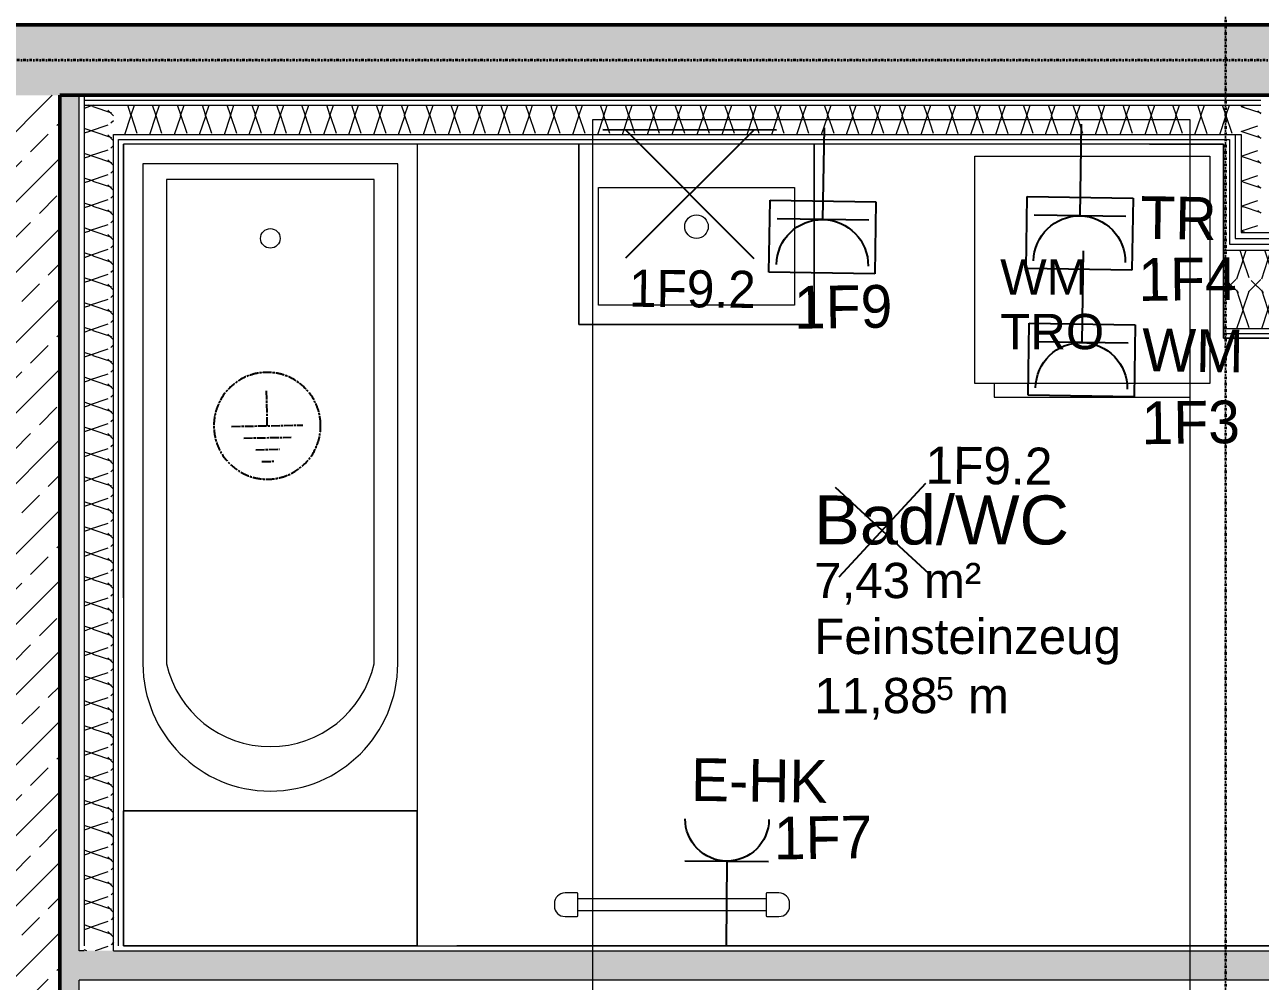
# Model space of a CAD drawing. Header units: metres. Extents: x -15638 to 29611, y -11908 to 29644.
# Drawn here: x 6945 to 10098, y 5293 to 7733 of the extents above; entities that cross this region are included whole.
import ezdxf
from ezdxf.enums import TextEntityAlignment as Align

# ---------------------------------------------------------------- set-up
doc = ezdxf.new("R2010")
doc.units = ezdxf.units.M
doc.linetypes.add('ACAD_ISO08W100', pattern=[36, 24, -3, 6, -3])
doc.linetypes.add('Strich Punkt Mittel', pattern=[0.015875, 0.00635, -0.004763, 0, -0.004763])
for name, color, linetype, lineweight in [('A_Decken', 8, 'Continuous', 13), ('A_Raeume_', 7, 'Continuous', 5), ('A_Raeume_Beschriftung_', 7, 'Continuous', 9), ('A_Raster_', 1, 'Continuous', 9), ('A_Sanitaer', 3, 'Continuous', 13), ('A_Waende', 7, 'Continuous', 13), ('M-EQPM', 50, 'Continuous', 5), ('Text', 130, 'Continuous', 9)]:
    doc.layers.add(name, color=color, linetype=linetype, lineweight=lineweight)
doc.layers.add('E_ERDUNG', color=150, linetype='ACAD_ISO08W100', true_color=0x0f87ff)
doc.layers.add('E_Steckdose+Schalter', color=150, linetype='Continuous', true_color=0x0b6cf4)
doc.styles.add('Arial_2', font='arial.ttf', dxfattribs={"height": 0.09})
doc.styles.add('Arial_3', font='arial.ttf', dxfattribs={"height": 0.125})
doc.styles.add('Arial_4', font='arial.ttf', dxfattribs={"height": 0.05849})
doc.styles.add('ET_LEGENDE - Wohnung$0$ROMANS', font='romans.shx', dxfattribs={"width": 0.6})
pattern_1 = [(45, (0, 0), (-0.08980256, 0.08980256), []), (45, (0.0898, 0), (-0.08980256, 0.08980256), [0.0635, -0.03175])]

# ---------------------------------------------------------------- blocks, each defined once
blk = doc.blocks.new('*U572')
for p, q in [((71.8, 72.9), (-72.6, 72.9)), ((-72.6, 72.9), (-72.6, -25.1)), ((71.8, -25.1), (71.8, 72.9)), ((62.5, 0), (-62.5, 0)), ((0, 0), (0, -125)), ((-72.6, -25.1), (71.8, -25.1))]:
    blk.add_line(p, q)
blk.add_arc((0, 62.5), 62.5, 180, 0)
at = {"style": 'ET_LEGENDE - Wohnung$0$ROMANS', "width": 0.8, "flags": 1}
for tag, p in [('RAUMBUCHNUMMER', (0, -425)), ('ANLAGE', (0, -595.4)), ('TEILANLAGE_NR', (0, -755.5)), ('KOMPONENTE', (0, -901.3)), ('KOMPONENTE_NR', (0, -1063.3)), ('BEZEICHNUNG', (0, -1205.6)), ('TYP', (0, -1346.7)), ('HERSTELLER', (0, -1514.1)), ('MODEL', (0, -1677.3)), ('LEISTUNG_MAX', (0, -1851.5)), ('SPEZIFISCH_1', (0, -2012.8)), ('SPEZIFISCH_2', (0, -2200)), ('SPEZIFISCH_3', (0, -2374.2)), ('SPEZIFISCH_4', (0, -2548.5)), ('SPEZIFISCH_5', (0, -2722.7)), ('GEWERKE_CODE', (0, -2897)), ('LV_POS', (0, -3071.2)), ('ZAEHLER', (0, -3245.5)), ('PLATZHALTER_1', (0, -3419.7)), ('PLATZHALTER_2', (0, -3594)), ('PLATZHALTER_3', (0, -3768.2)), ('JOBLISTE_VDMA', (0, -3942.5))]:
    blk.add_attdef(tag, text='', height=100, dxfattribs=at).set_placement(p, align=Align.MIDDLE)
blk = doc.blocks.new('*U560')
for p, q in [((-70.7, -70.7), (70.7, 70.7)), ((70.7, -70.7), (-70.7, 70.7)), ((-95.7, -70.7), (95.7, -70.7))]:
    blk.add_line(p, q)
at = {"style": 'ET_LEGENDE - Wohnung$0$ROMANS', "width": 0.6, "flags": 1}
for tag, p in [('RAUMBUCHNUMMER', (0, -400)), ('ANLAGE', (0, -550))]:
    blk.add_attdef(tag, text='', height=100, dxfattribs=at).set_placement(p, align=Align.MIDDLE)
for tag, p in [('TEILANLAGE_NR', (0, -700)), ('KOMPONENTE', (0, -850)), ('KOMPONENTE_NR', (0, -1000)), ('BEZEICHNUNG', (0, -1150)), ('TYP', (0, -1300)), ('HERSTELLER', (0, -1450)), ('MODEL', (0, -1600)), ('LEISTUNG_MAX', (0, -1750)), ('SPEZIFISCH_1', (0, -1900)), ('SPEZIFISCH_2', (0, -2050)), ('SPEZIFISCH_3', (0, -2200)), ('SPEZIFISCH_4', (0, -2350)), ('SPEZIFISCH_5', (0, -2500)), ('GEWERKE_CODE', (0, -2650)), ('LV_POS', (0, -2800)), ('ZAEHLER', (0, -2950)), ('PLATZHALTER_1', (0, -3100)), ('PLATZHALTER_2', (0, -3250)), ('PLATZHALTER_3', (0, -3400)), ('JOBLISTE_VDMA', (0, -3550)), ('ET_SPEZIFISCH_1', (0, -3700)), ('ET_SPEZIFISCH_2', (0, -3850)), ('ET_SPEZIFISCH_3', (0, -4000)), ('ET_SPEZIFISCH_4', (0, -4150)), ('ET_SPEZIFISCH_5', (0, -4300)), ('ET_SPEZIFISCH_6', (0, -4450)), ('ET_SPEZIFISCH_7', (0, -4600))]:
    blk.add_attdef(tag, text='', height=100, dxfattribs=at).set_placement(p, align=Align.MIDDLE_CENTER)
blk = doc.blocks.new('*U561')
for p, q in [((0, 0), (0, 97.7)), ((-97.7, 0), (97.7, 0)), ((-65.1, -32.6), (65.1, -32.6)), ((-32.6, -65.1), (32.6, -65.1)), ((-16.3, -97.7), (16.3, -97.7))]:
    blk.add_line(p, q)
blk.add_ellipse((0, 0), major_axis=(-103.6, 103.6), ratio=1, start_param=3.926991, end_param=10.210176)
at = {"style": 'ET_LEGENDE - Wohnung$0$ROMANS', "width": 0.6, "flags": 1}
for tag, p in [('RAUMBUCHNUMMER', (0, -425)), ('ANLAGE', (0, -575))]:
    blk.add_attdef(tag, text='', height=100, dxfattribs=at).set_placement(p, align=Align.MIDDLE)
for tag, p in [('TEILANLAGE_NR', (0, -725)), ('KOMPONENTE', (0, -875)), ('KOMPONENTE_NR', (0, -1025)), ('BEZEICHNUNG', (0, -1175)), ('TYP', (0, -1325)), ('HERSTELLER', (0, -1475)), ('MODEL', (0, -1625)), ('LEISTUNG_MAX', (0, -1775)), ('SPEZIFISCH_1', (0, -1925)), ('SPEZIFISCH_2', (0, -2075)), ('SPEZIFISCH_3', (0, -2225)), ('SPEZIFISCH_4', (0, -2375)), ('SPEZIFISCH_5', (0, -2525)), ('GEWERKE_CODE', (0, -2675)), ('LV_POS', (0, -2825)), ('ZAEHLER', (0, -2975)), ('PLATZHALTER_1', (0, -3125)), ('PLATZHALTER_2', (0, -3275)), ('PLATZHALTER_3', (0, -3425)), ('JOBLISTE_VDMA', (0, -3575)), ('ET_SPEZIFISCH_1', (0, -3725)), ('ET_SPEZIFISCH_2', (0, -3875)), ('ET_SPEZIFISCH_3', (0, -4025)), ('ET_SPEZIFISCH_4', (0, -4175)), ('ET_SPEZIFISCH_5', (0, -4325)), ('ET_SPEZIFISCH_6', (0, -4475)), ('ET_SPEZIFISCH_7', (0, -4625))]:
    blk.add_attdef(tag, text='', height=100, dxfattribs=at).set_placement(p, align=Align.MIDDLE_CENTER)
blk = doc.blocks.new('*U567')
for p, q in [((62.5, 0), (-62.5, 0)), ((0, 0), (0, -125))]:
    blk.add_line(p, q)
blk.add_arc((0, 62.5), 62.5, 180, 0)
at = {"style": 'ET_LEGENDE - Wohnung$0$ROMANS', "width": 0.8, "flags": 1}
for tag, p in [('RAUMBUCHNUMMER', (0, -425)), ('ANLAGE', (0, -595.4)), ('TEILANLAGE_NR', (0, -755.5)), ('KOMPONENTE', (0, -901.3)), ('KOMPONENTE_NR', (0, -1063.3)), ('BEZEICHNUNG', (0, -1205.6)), ('TYP', (0, -1346.7)), ('HERSTELLER', (0, -1514.1)), ('MODEL', (0, -1677.3)), ('LEISTUNG_MAX', (0, -1851.5)), ('SPEZIFISCH_1', (0, -2012.8)), ('SPEZIFISCH_2', (0, -2200)), ('SPEZIFISCH_3', (0, -2374.2)), ('SPEZIFISCH_4', (0, -2548.5)), ('SPEZIFISCH_5', (0, -2722.7)), ('GEWERKE_CODE', (0, -2897)), ('LV_POS', (0, -3071.2)), ('ZAEHLER', (0, -3245.5)), ('PLATZHALTER_1', (0, -3419.7)), ('PLATZHALTER_2', (0, -3594)), ('PLATZHALTER_3', (0, -3768.2)), ('JOBLISTE_VDMA', (0, -3942.5)), ('ET_SPEZIFISCH_1', (0, -4116.7)), ('ET_SPEZIFISCH_2', (0, -4291)), ('ET_SPEZIFISCH_3', (0, -4465.2)), ('ET_SPEZIFISCH_4', (0, -4639.5)), ('ET_SPEZIFISCH_5', (0, -4813.7)), ('ET_SPEZIFISCH_6', (0, -4988)), ('ET_SPEZIFISCH_7', (0, -5162.2))]:
    blk.add_attdef(tag, text='', height=100, dxfattribs=at).set_placement(p, align=Align.MIDDLE)
blk = doc.blocks.new('*U557')
for p, q in [((-70.7, -70.7), (70.7, 70.7)), ((70.7, -70.7), (-70.7, 70.7))]:
    blk.add_line(p, q)
at = {"style": 'ET_LEGENDE - Wohnung$0$ROMANS', "width": 0.6, "flags": 1}
for tag, p in [('RAUMBUCHNUMMER', (0, -400)), ('ANLAGE', (0, -550))]:
    blk.add_attdef(tag, text='', height=100, dxfattribs=at).set_placement(p, align=Align.MIDDLE)
for tag, p in [('TEILANLAGE_NR', (0, -700)), ('KOMPONENTE', (0, -850)), ('KOMPONENTE_NR', (0, -1000)), ('BEZEICHNUNG', (0, -1150)), ('TYP', (0, -1300)), ('HERSTELLER', (0, -1450)), ('MODEL', (0, -1600)), ('LEISTUNG_MAX', (0, -1750)), ('SPEZIFISCH_1', (0, -1900)), ('SPEZIFISCH_2', (0, -2050)), ('SPEZIFISCH_3', (0, -2200)), ('SPEZIFISCH_4', (0, -2350)), ('SPEZIFISCH_5', (0, -2500)), ('GEWERKE_CODE', (0, -2650)), ('LV_POS', (0, -2800)), ('ZAEHLER', (0, -2950)), ('PLATZHALTER_1', (0, -3100)), ('PLATZHALTER_2', (0, -3250)), ('PLATZHALTER_3', (0, -3400)), ('JOBLISTE_VDMA', (0, -3550)), ('ET_SPEZIFISCH_1', (0, -3700)), ('ET_SPEZIFISCH_2', (0, -3850)), ('ET_SPEZIFISCH_3', (0, -4000)), ('ET_SPEZIFISCH_4', (0, -4150)), ('ET_SPEZIFISCH_5', (0, -4300)), ('ET_SPEZIFISCH_6', (0, -4450)), ('ET_SPEZIFISCH_7', (0, -4600))]:
    blk.add_attdef(tag, text='', height=100, dxfattribs=at).set_placement(p, align=Align.MIDDLE_CENTER)
blk = doc.blocks.new('Sani_Badewanne - 750x1700-11579667-263_PP_03DG_BT1')
at = {"layer": 'A_Sanitaer', "lineweight": 5}
for p, q in [((0.375, 0), (0.375, -1.7)), ((0.375, 0), (0.375, -1.7)), ((0.375, -1.7), (-0.375, -1.7)), ((0.375, -1.7), (-0.375, -1.7))]:
    blk.add_line(p, q, dxfattribs=at)
at = {"layer": 'A_Sanitaer'}
for p, q in [((0.375, 0), (0.375, -1.7)), ((0.325, -0.05), (-0.325, -0.05)), ((-0.325, -0.05), (-0.325, -1.325)), ((0.325, -1.325), (0.325, -0.05)), ((-0.265, -0.09), (-0.265, -1.325)), ((0.265, -0.09), (-0.265, -0.09)), ((0.265, -1.325), (0.265, -0.09)), ((0.375, -1.7), (-0.375, -1.7)), ((0.375, -1.7), (-0.375, -1.7)), ((-0.375, -1.7), (-0.375, -1.8065)), ((-0.375, -2.045), (-0.375, -1.7)), ((-0.375, -1.7), (0.375, -1.7)), ((0.375, -2.045), (0.375, -1.7)), ((0.375, -1.7), (0.375, -2.045)), ((0.375, -2.045), (-0.375, -2.045))]:
    blk.add_line(p, q, dxfattribs=at)
blk.add_circle((0, -0.24), 0.025, dxfattribs=at)
for centre, radius, start, end in [((0, -1.325), 0.325, 180, 270), ((0, -1.265), 0.2717, 192.7575, 270), ((0, -1.265), 0.2717, 270, 347.2425), ((0, -1.325), 0.325, 270, 0)]:
    blk.add_arc(centre, radius, start, end, dxfattribs=at)
blk = doc.blocks.new('Sani_Waschmaschine - 600x600-3788410-263_PP_03DG_BT1')
at = {"layer": 'A_Sanitaer'}
for p, q in [((0.0175, 0.0484), (0.0175, 0.0134)), ((0.0238, 0.0484), (0.0175, 0.0484)), ((0.5175, 0.0484), (0.0175, 0.0484)), ((0.0423, 0.0484), (0.0238, 0.0484)), ((0.0721, 0.0484), (0.0423, 0.0484)), ((0.1116, 0.0484), (0.0721, 0.0484)), ((0.159, 0.0484), (0.1116, 0.0484)), ((0.2119, 0.0484), (0.159, 0.0484)), ((0.2675, 0.0484), (0.2119, 0.0484)), ((0.3231, 0.0484), (0.2675, 0.0484)), ((0.376, 0.0484), (0.3231, 0.0484)), ((0.4234, 0.0484), (0.376, 0.0484)), ((0.463, 0.0484), (0.4234, 0.0484)), ((0.4928, 0.0484), (0.463, 0.0484)), ((0.5112, 0.0484), (0.4928, 0.0484)), ((0.5175, 0.0484), (0.5112, 0.0484)), ((0.5175, 0.0134), (0.5175, 0.0484)), ((-0.0325, 0.0134), (0.5675, 0.0134)), ((-0.0325, -0.5666), (-0.0325, 0.0134)), ((0.0175, 0.0134), (0.0238, 0.0134)), ((0.0175, 0.0134), (0.5175, 0.0134)), ((0.0238, 0.0134), (0.0423, 0.0134)), ((0.0423, 0.0134), (0.0721, 0.0134)), ((0.0721, 0.0134), (0.1116, 0.0134)), ((0.1116, 0.0134), (0.159, 0.0134)), ((0.159, 0.0134), (0.2119, 0.0134)), ((0.2119, 0.0134), (0.2675, 0.0134)), ((0.2675, 0.0134), (0.3231, 0.0134)), ((0.3231, 0.0134), (0.376, 0.0134)), ((0.376, 0.0134), (0.4234, 0.0134)), ((0.4234, 0.0134), (0.463, 0.0134)), ((0.463, 0.0134), (0.4928, 0.0134)), ((0.4928, 0.0134), (0.5112, 0.0134)), ((0.5112, 0.0134), (0.5175, 0.0134)), ((0.5675, 0.0134), (0.5675, -0.5666)), ((0.5675, -0.5666), (-0.0325, -0.5666))]:
    blk.add_line(p, q, dxfattribs=at)
blk = doc.blocks.new('Sani_Waschtisch_Wandbasiert_eckig_einzel - 600 x 460-11376592-263_PP_03DG_BT1')
at = {"layer": 'A_Sanitaer', "lineweight": 5}
for p, q in [((0.4226, 0.5225), (-0.1774, 0.5225)), ((-0.1774, 0.5225), (-0.1774, 0.0625)), ((-0.1774, 0.0625), (-0.1774, 0.5225)), ((-0.1774, 0.5225), (0.4226, 0.5225)), ((0.4226, 0.0625), (0.4226, 0.5225)), ((0.4226, 0.5225), (0.4226, 0.0625)), ((-0.1274, 0.1725), (-0.1274, 0.4725)), ((-0.1274, 0.4725), (0.3726, 0.4725)), ((0.3726, 0.4725), (0.3726, 0.1725)), ((0.3726, 0.1725), (-0.1274, 0.1725))]:
    blk.add_line(p, q, dxfattribs=at)
blk.add_circle((0.1226, 0.2725), 0.03, dxfattribs=at)
blk = doc.blocks.new('HLS_Heizkörper Bad - 60x120-V54-263_PP_03DG_BT1')
at = {"layer": 'M-EQPM'}
for p, q in [((-0.242, -0.05), (-0.273, -0.05)), ((-0.24, -0.108), (-0.24, -0.052)), ((0.24, -0.052), (0.24, -0.108)), ((0.273, -0.05), (0.242, -0.05)), ((-0.3, -0.077), (-0.3, -0.083)), ((0.24, -0.065), (-0.24, -0.065)), ((0.3, -0.083), (0.3, -0.077)), ((-0.273, -0.11), (-0.242, -0.11)), ((-0.24, -0.095), (0.24, -0.095)), ((0.242, -0.11), (0.273, -0.11))]:
    blk.add_line(p, q, dxfattribs=at)
for centre, radius, start, end in [((-0.273, -0.077), 0.027, 90, 180), ((-0.242, -0.052), 0.00198, 360, 90), ((-0.242, -0.052), 0.00198, 45, 75), ((0.242, -0.052), 0.002, 90, 180), ((0.273, -0.077), 0.027, 360, 90), ((-0.273, -0.083), 0.027, 180, 270), ((0.273, -0.083), 0.027, 270, 360), ((-0.242, -0.108), 0.002, 270, 360), ((-0.242, -0.108), 0.002, 270, 360), ((0.242, -0.108), 0.00198, 180, 270), ((0.242, -0.108), 0.00198, 180, 270)]:
    blk.add_arc(centre, radius, start, end, dxfattribs=at)
blk = doc.blocks.new('354354')
at = {"layer": 'A_Waende', "lineweight": 5}
h = blk.add_hatch(dxfattribs=at)
h.set_pattern_fill('FP_4', color=250, style=0, pattern_type=2)
h.set_pattern_definition(pattern_1)
h.paths.add_polyline_path([(30.1509, 78.3005), (30.1877, 78.3005), (30.1877, 78.4805), (22.0727, 78.4805), (22.0727, 78.3005), (30.1359, 78.3005)])
h.paths.add_polyline_path([(16.5777, 78.3005), (21.0527, 78.3005), (21.0527, 78.4805), (15.0327, 78.4805), (15.0327, 78.3005), (16.5627, 78.3005)])
h.paths.add_polyline_path([(38.7877, 78.3005), (39.0827, 78.3005), (39.0827, 78.4805), (31.2077, 78.4805), (31.2077, 78.3005), (38.7782, 78.3005)])
h = blk.add_hatch(dxfattribs=at)
h.set_pattern_fill('FP_4', color=250, style=0, pattern_type=2)
h.set_pattern_definition(pattern_1)
h.paths.add_polyline_path([(25.7577, 74.098), (25.9377, 74.098), (25.9377, 78.3005), (25.7577, 78.3005), (25.7577, 74.4212)])
h = blk.add_hatch(dxfattribs=at)
h.set_pattern_fill('FP_60', color=250, angle=225, style=0, pattern_type=2)
h.set_pattern_definition([(135, (26.00032, 76.19924), (-0.254, 0.1270034), [0.02245, -0.15715]), (135, (25.8893, 76.24662), (-0.254, 0.1270034), [0.02245, -0.15715]), (135, (26.00032, 76.26288), (-0.254, 0.1270034), [0.02245, -0.15715]), (135, (25.8893, 76.31026), (-0.254, 0.1270034), [0.02245, -0.15715]), (161.565, (25.984053, 76.215504), (-0.50799766, 0.1270007), [0.0502, -0.35141]), (161.565, (25.936677, 76.230354), (-0.50799766, 0.1270007), [0.0502, -0.35141]), (161.565, (25.98476, 76.278437), (-0.50799766, 0.1270007), [0.0502, -0.35141]), (161.565, (25.936677, 76.293993), (-0.50799766, 0.1270007), [0.0502, -0.35141]), (225, (25.8893, 76.2155), (0.254, 0.1270034), [0.02245, -0.15715]), (225, (26.00032, 76.26288), (0.254, 0.1270034), [0.02245, -0.15715]), (225, (25.88859, 76.27844), (0.254, 0.1270034), [0.02245, -0.15715]), (225, (26.00032, 76.32652), (0.254, 0.1270034), [0.02245, -0.15715]), (198.435, (25.936677, 76.230354), (0.50799766, 0.1270007), [0.0502, -0.35141]), (198.435, (25.984053, 76.246617), (0.50799766, 0.1270007), [0.0502, -0.35141]), (198.435, (25.936677, 76.293993), (0.50799766, 0.1270007), [0.0502, -0.35141]), (198.435, (25.984053, 76.310257), (0.50799766, 0.1270007), [0.0502, -0.35141])])
h.paths.add_polyline_path([(25.9377, 74.098), (25.9877, 74.098), (25.9877, 78.3005), (25.9377, 78.3005), (25.9377, 74.4212)])
h = blk.add_hatch(dxfattribs=at)
h.set_pattern_fill('FP_46', color=250, angle=225, style=0, pattern_type=2)
h.set_pattern_definition([(135, (26.10002, 77.21535), (-0.254, 0.1270034), [0.02245, -0.15715]), (135, (25.989, 77.26273), (-0.254, 0.1270034), [0.02245, -0.15715]), (135, (26.10002, 77.27899), (-0.254, 0.1270034), [0.02245, -0.15715]), (135, (25.989, 77.32637), (-0.254, 0.1270034), [0.02245, -0.15715]), (161.565, (26.084462, 77.23091), (-0.5079977, 0.1270007), [0.0502, -0.35141]), (161.565, (26.037086, 77.247173), (-0.5079977, 0.1270007), [0.0502, -0.35141]), (161.565, (26.084462, 77.29455), (-0.5079977, 0.1270007), [0.0502, -0.35141]), (161.565, (26.037086, 77.310813), (-0.5079977, 0.1270007), [0.0502, -0.35141]), (225, (25.989, 77.23162), (0.254, 0.1270034), [0.02245, -0.15715]), (225, (26.10002, 77.27899), (0.254, 0.1270034), [0.02245, -0.15715]), (225, (25.989, 77.29526), (0.254, 0.1270034), [0.02245, -0.15715]), (225, (26.10002, 77.34263), (0.254, 0.1270034), [0.02245, -0.15715]), (198.435, (26.037086, 77.247173), (0.5079977, 0.1270007), [0.0502, -0.35141]), (198.435, (26.084462, 77.263437), (0.5079977, 0.1270007), [0.0502, -0.35141]), (198.435, (26.037086, 77.310813), (0.5079977, 0.1270007), [0.0502, -0.35141]), (198.435, (26.084462, 77.327076), (0.5079977, 0.1270007), [0.0502, -0.35141])])
h.paths.add_polyline_path([(26.0002, 76.118), (26.0752, 76.118), (26.0752, 78.2755), (26.0002, 78.2755), (26.0002, 76.118)])
h = blk.add_hatch(dxfattribs=at)
h.set_pattern_fill('FP_49', color=250, angle=45, style=0, pattern_type=2)
h.set_pattern_definition([(45, (27.50433, 78.1756), (0.1270034, 0.254), [0.02245, -0.15715]), (45, (27.55171, 78.28662), (0.1270034, 0.254), [0.02245, -0.15715]), (45, (27.56797, 78.1756), (0.1270034, 0.254), [0.02245, -0.15715]), (45, (27.61535, 78.28662), (0.1270034, 0.254), [0.02245, -0.15715]), (71.565, (27.51989, 78.19116), (0.1270007, 0.5079977), [0.0502, -0.35141]), (71.565, (27.535445, 78.239244), (0.1270007, 0.5079977), [0.0502, -0.35141]), (71.565, (27.58353, 78.19116), (0.1270007, 0.5079977), [0.0502, -0.35141]), (71.565, (27.599085, 78.239244), (0.1270007, 0.5079977), [0.0502, -0.35141]), (135, (27.51918, 78.28662), (0.1270034, -0.254), [0.02245, -0.15715]), (135, (27.56797, 78.1756), (0.1270034, -0.254), [0.02245, -0.15715]), (135, (27.58282, 78.28662), (0.1270034, -0.254), [0.02245, -0.15715]), (135, (27.630905, 78.1749), (0.1270034, -0.254), [0.02245, -0.15715]), (108.435, (27.535445, 78.239244), (0.1270007, -0.5079977), [0.0502, -0.35141]), (108.435, (27.55171, 78.191868), (0.1270007, -0.5079977), [0.0502, -0.35141]), (108.435, (27.599085, 78.239244), (0.1270007, -0.5079977), [0.0502, -0.35141]), (108.435, (27.61464, 78.19116), (0.1270007, -0.5079977), [0.0502, -0.35141])])
h.paths.add_polyline_path([(28.895, 78.2005), (28.9527, 78.2005), (28.9527, 78.2755), (26.0752, 78.2754), (26.0752, 78.2005), (28.7759, 78.2005)])
h = blk.add_hatch(dxfattribs=at)
h.set_pattern_fill('FP_17', color=250, angle=-135, style=0, pattern_type=2)
h.set_pattern_definition([(315, (28.90794, 78.10277), (0.254, -0.127003), [0.02245, -0.15715]), (315, (29.018955, 78.0554), (0.254, -0.127003), [0.02245, -0.15715]), (315, (28.90794, 78.03913), (0.254, -0.127003), [0.02245, -0.15715]), (315, (29.018955, 77.99176), (0.254, -0.127003), [0.02245, -0.15715]), (341.565, (28.923496, 78.087216), (0.507998, -0.127001), [0.0502, -0.35141]), (341.565, (28.97087, 78.070953), (0.507998, -0.127001), [0.0502, -0.35141]), (341.565, (28.923496, 78.023576), (0.5079977, -0.1270007), [0.0502, -0.35141]), (341.565, (28.97158, 78.00802), (0.5079977, -0.1270007), [0.0502, -0.35141]), (45, (29.01825, 78.08722), (-0.254, -0.127003), [0.02245, -0.15715]), (45, (28.90794, 78.03913), (-0.254, -0.127003), [0.02245, -0.15715]), (45, (29.01825, 78.02358), (-0.254, -0.127003), [0.02245, -0.15715]), (45, (28.90723, 77.9762), (-0.254, -0.127003), [0.02245, -0.15715]), (18.435, (28.97087, 78.070953), (-0.507998, -0.127001), [0.0502, -0.35141]), (18.435, (28.924203, 78.055396), (-0.507998, -0.127001), [0.0502, -0.35141]), (18.435, (28.97158, 78.00802), (-0.5079977, -0.1270007), [0.0502, -0.35141]), (18.435, (28.923496, 77.992464), (-0.5079977, -0.1270007), [0.0502, -0.35141])])
h.paths.add_polyline_path([(28.9527, 77.9505), (29.0027, 77.9505), (29.0027, 78.2755), (28.9527, 78.2755), (28.9527, 77.9921)])
h = blk.add_hatch(dxfattribs=at)
h.set_pattern_fill('FP_47', color=250, angle=45, style=0, pattern_type=2)
h.set_pattern_definition([(45, (29.45312, 77.68063), (0.127003, 0.254), [0.02245, -0.15715]), (45, (29.500495, 77.791645), (0.127003, 0.254), [0.02245, -0.15715]), (45, (29.51605, 77.67992), (0.127003, 0.254), [0.02245, -0.15715]), (45, (29.564135, 77.791645), (0.127003, 0.254), [0.02245, -0.15715]), (71.565, (29.468675, 77.696186), (0.1270007, 0.5079977), [0.0502, -0.35141]), (71.565, (29.48423, 77.74427), (0.1270007, 0.5079977), [0.0502, -0.35141]), (71.565, (29.532315, 77.696186), (0.1270007, 0.5079977), [0.0502, -0.35141]), (71.565, (29.54787, 77.74427), (0.1270007, 0.5079977), [0.0502, -0.35141]), (135, (29.46797, 77.791645), (0.127003, -0.254), [0.02245, -0.15715]), (135, (29.51605, 77.67992), (0.127003, -0.254), [0.02245, -0.15715]), (135, (29.53161, 77.791645), (0.127003, -0.254), [0.02245, -0.15715]), (135, (29.57969, 77.67992), (0.127003, -0.254), [0.02245, -0.15715]), (108.435, (29.48423, 77.74427), (0.1270007, -0.5079977), [0.0502, -0.35141]), (108.435, (29.499788, 77.696186), (0.1270007, -0.5079977), [0.0502, -0.35141]), (108.435, (29.54787, 77.74427), (0.1270007, -0.5079977), [0.0502, -0.35141]), (108.435, (29.563427, 77.696186), (0.1270007, -0.5079977), [0.0502, -0.35141])])
h.paths.add_polyline_path([(29.4253, 77.7055), (30.0102, 77.7055), (30.0102, 77.9055), (28.9077, 77.9055), (28.9077, 77.7055), (29.0843, 77.7055)])
h = blk.add_hatch(dxfattribs=at)
h.set_pattern_fill('FP_50', color=250, angle=45, style=0, pattern_type=2)
h.set_pattern_definition([(45, (27.99931, 76.03024), (0.1270034, 0.254), [0.02245, -0.15715]), (45, (28.04668, 76.14126), (0.1270034, 0.254), [0.02245, -0.15715]), (45, (28.06224, 76.03095), (0.1270034, 0.254), [0.02245, -0.15715]), (45, (28.11032, 76.14126), (0.1270034, 0.254), [0.02245, -0.15715]), (71.565, (28.014864, 76.0458), (0.1270007, 0.50799766), [0.0502, -0.35141]), (71.565, (28.03042, 76.093882), (0.1270007, 0.50799766), [0.0502, -0.35141]), (71.565, (28.077796, 76.046506), (0.1270007, 0.50799766), [0.0502, -0.35141]), (71.565, (28.09406, 76.093882), (0.1270007, 0.50799766), [0.0502, -0.35141]), (135, (28.01486, 76.141965), (0.1270034, -0.254), [0.02245, -0.15715]), (135, (28.06224, 76.03095), (0.1270034, -0.254), [0.02245, -0.15715]), (135, (28.0785, 76.141965), (0.1270034, -0.254), [0.02245, -0.15715]), (135, (28.12588, 76.03095), (0.1270034, -0.254), [0.02245, -0.15715]), (108.435, (28.03042, 76.093882), (0.1270007, -0.50799766), [0.0502, -0.35141]), (108.435, (28.046683, 76.046506), (0.1270007, -0.50799766), [0.0502, -0.35141]), (108.435, (28.09406, 76.093882), (0.1270007, -0.50799766), [0.0502, -0.35141]), (108.435, (28.110323, 76.046506), (0.1270007, -0.50799766), [0.0502, -0.35141])])
h.paths.add_polyline_path([(29.9027, 76.043), (30.0102, 76.043), (30.0102, 76.118), (25.9877, 76.118), (25.9877, 76.043), (29.8125, 76.043)])
at = {"layer": 'A_Decken'}
for p, q in [((28.7183, 78.1755), (26.1002, 78.1755)), ((26.1002, 77.0182), (26.1002, 76.1305)), ((26.1002, 76.1305), (26.9508, 76.1305))]:
    blk.add_line(p, q, dxfattribs=at)
at = {"layer": 'A_Raeume_', "flags": 128}
for points in [[(28.8227, 77.953), (28.8227, 78.238), (27.2977, 78.238), (27.2977, 76.1055), (27.2977, 75.973), (27.2977, 74.8555), (28.8227, 74.8555)], [(28.9077, 77.6805), (28.9077, 78.1755), (26.1002, 78.1755), (26.1002, 76.1305), (29.9599, 76.1305), (29.9977, 76.1305), (29.9977, 76.2605), (29.9977, 77.6805), (28.9552, 77.6805)]]:
    blk.add_lwpolyline(points, close=True, dxfattribs=at)
at = {"layer": 'A_Raster_', "linetype": 'Strich Punkt Mittel', "lineweight": 35}
for p, q in [((28.9127, 94.2296), (28.9127, 59.9489)), ((48.1215, 78.3905), (3.8074, 78.3905))]:
    blk.add_line(p, q, dxfattribs=at)
at = {"layer": 'A_Waende', "color": 10, "lineweight": 50}
for p, q in [((30.1877, 78.4805), (22.0727, 78.4805)), ((25.9377, 78.3005), (30.1877, 78.3005)), ((25.9377, 74.098), (25.9377, 78.3005))]:
    blk.add_line(p, q, dxfattribs=at)
at = {"layer": 'A_Waende'}
for p, q in [((25.9877, 76.118), (25.9877, 78.3005)), ((26.0002, 78.3005), (26.0002, 76.1305)), ((26.0002, 78.2755), (29.0027, 78.2755)), ((26.0752, 76.118), (26.0752, 78.2005)), ((26.0752, 78.2005), (28.9527, 78.2005)), ((28.9527, 78.2005), (28.9527, 77.9505)), ((26.1002, 77.0182), (26.1002, 78.1755)), ((28.7183, 78.1755), (28.9077, 78.1755)), ((28.9077, 78.1755), (28.9077, 77.9055)), ((28.9527, 77.9505), (30.0527, 77.9505)), ((28.9077, 77.9055), (30.0977, 77.9055)), ((28.9077, 77.7055), (28.9077, 77.6805)), ((28.9077, 77.7055), (30.0102, 77.7055)), ((28.9077, 77.6805), (29.9977, 77.6805)), ((26.0002, 76.118), (25.9877, 76.118)), ((26.0752, 76.118), (30.0102, 76.118)), ((29.9977, 76.1305), (26.9508, 76.1305)), ((25.9877, 74.098), (25.9877, 76.043)), ((30.0852, 76.043), (25.9877, 76.043))]:
    blk.add_line(p, q, dxfattribs=at)
at = {"layer": 'A_Waende', "lineweight": 18}
for p, q in [((26.0002, 78.288), (29.0027, 78.288)), ((28.9377, 78.2005), (28.9377, 77.9355)), ((26.0877, 76.1305), (26.0877, 78.188)), ((26.0877, 78.188), (28.9227, 78.188)), ((28.9227, 78.188), (28.9227, 77.9205)), ((28.9227, 77.9205), (30.0827, 77.9205)), ((28.9377, 77.9355), (30.0677, 77.9355)), ((28.9077, 77.693), (29.9977, 77.693))]:
    blk.add_line(p, q, dxfattribs=at)
at = {"layer": 'A_Waende', "color": 250, "lineweight": 5}
blk.add_line((28.9077, 77.9055), (28.9077, 77.7055), dxfattribs=at)
at = {"layer": 'A_Sanitaer'}
blk.add_blockref('Sani_Badewanne - 750x1700-11579667-263_PP_03DG_BT1', (26.4752, 78.1755), dxfattribs=at)
at = {"layer": 'A_Sanitaer', "rotation": 180}
for name, p in [('Sani_Waschtisch_Wandbasiert_eckig_einzel - 600 x 460-11376592-263_PP_03DG_BT1', (27.6853, 78.238)), ('Sani_Waschmaschine - 600x600-3788410-263_PP_03DG_BT1', (28.8402, 77.5788))]:
    blk.add_blockref(name, p, dxfattribs=at)
at = {"layer": 'M-EQPM'}
blk.add_blockref('HLS_Heizkörper Bad - 60x120-V54-263_PP_03DG_BT1', (27.5002, 76.3155), dxfattribs=at)
at = {"layer": 'A_Raeume_Beschriftung_', "attachment_point": 1}
for s, insert, char_height, width, style in [('Bad/WC', (27.8631, 77.2796), 0.125, 0.793671, 'Arial_3'), ('7,43 m²', (27.8631, 77.1077), 0.09, 0.505063, 'Arial_2'), ('Feinsteinzeug', (27.8631, 76.9651), 0.09, 0.909915, 'Arial_2'), ('11,88', (27.8631, 76.8142), 0.09, 0.376793, 'Arial_2'), ('5', (28.174, 76.8161), 0.0585, 0.056118, 'Arial_4'), (' m', (28.2203, 76.8142), 0.09, 0.164346, 'Arial_2')]:
    blk.add_mtext(s, dxfattribs=dict(at, insert=insert, char_height=char_height, width=width, style=style))
at = {"layer": 'Text', "color": 7, "char_height": 0.09, "attachment_point": 1, "style": 'Arial_2'}
for s, insert, width in [('WM', (28.3377, 77.8816), 0.276582), ('TRO', (28.3377, 77.7427), 0.316667)]:
    blk.add_mtext(s, dxfattribs=dict(at, insert=insert, width=width))

msp = doc.modelspace()

# ---------------------------------------------------------------- block references
at = {"xscale": 1000, "yscale": 1000, "zscale": 1000}
msp.add_blockref('354354', (-18903.7, -70747.2), dxfattribs=at)
at = {"layer": 'E_ERDUNG', "xscale": 0.9299153030073933, "yscale": 0.9299153030073933, "zscale": 0.9299153030073933, "rotation": 1.039281867911562}
msp.add_blockref('*U561', (7563.7, 6710.2), dxfattribs=at)
at = {"layer": 'E_Steckdose+Schalter'}
for name, p, xscale, yscale, zscale, rotation in [('*U572', (8981.8, 7236.4), -1.872466151812784, 1.872466151812784, 1.872466151812784, 179.1043585717039), ('*U572', (9638, 7245.8), -1.872466151812784, 1.872466151812784, 1.872466151812784, 179.1043585717039), ('*U560', (8641.6, 7300.8), 2.314256675086783, 2.314256675086783, 2.314256675086783, 179.8961921666945), ('*U572', (9643.2, 6922.5), -1.872466151812784, 1.872466151812784, 1.872466151812784, 179.1043585717039), ('*U557', (9132.7, 6443.3), 1.626603779674899, 1.626603779674899, 1.626603779674899, 182.2804756445144), ('*U567', (8736.2, 5599.8), -1.709411511611679, 1.709411511611679, 1.70941151161168, 359.5670765846539)]:
    msp.add_blockref(name, p, dxfattribs=dict(at, xscale=xscale, yscale=yscale, zscale=zscale, rotation=rotation))

# ---------------------------------------------------------------- texts
at = {"color": 30, "true_color": 0xf26722}
for s, p in [('TR', (9791.2, 7187.2)), ('WM', (9795.4, 6850)), ('E-HK', (8644.6, 5753.6))]:
    msp.add_text(s, height=108.9, rotation=359.1044, dxfattribs=at).set_placement(p)
at = {"color": 212}
for s, height, rotation, p in [('1F4', 108.9, 0.6968, (9787.1, 7028.6)), ('1F9.2', 94.6, 359.4197, (8486.3, 7014)), ('1F9', 108.9, 0.6968, (8908.4, 6957.8)), ('1F3', 108.9, 0.6968, (9795.4, 6663)), ('1F9.2', 94.6, 359.4197, (9243.1, 6562.8)), ('1F7', 108.9, 0.6968, (8857.2, 5603.9))]:
    msp.add_text(s, height=height, rotation=rotation, dxfattribs=at).set_placement(p)

doc.saveas('drawing.dxf')
